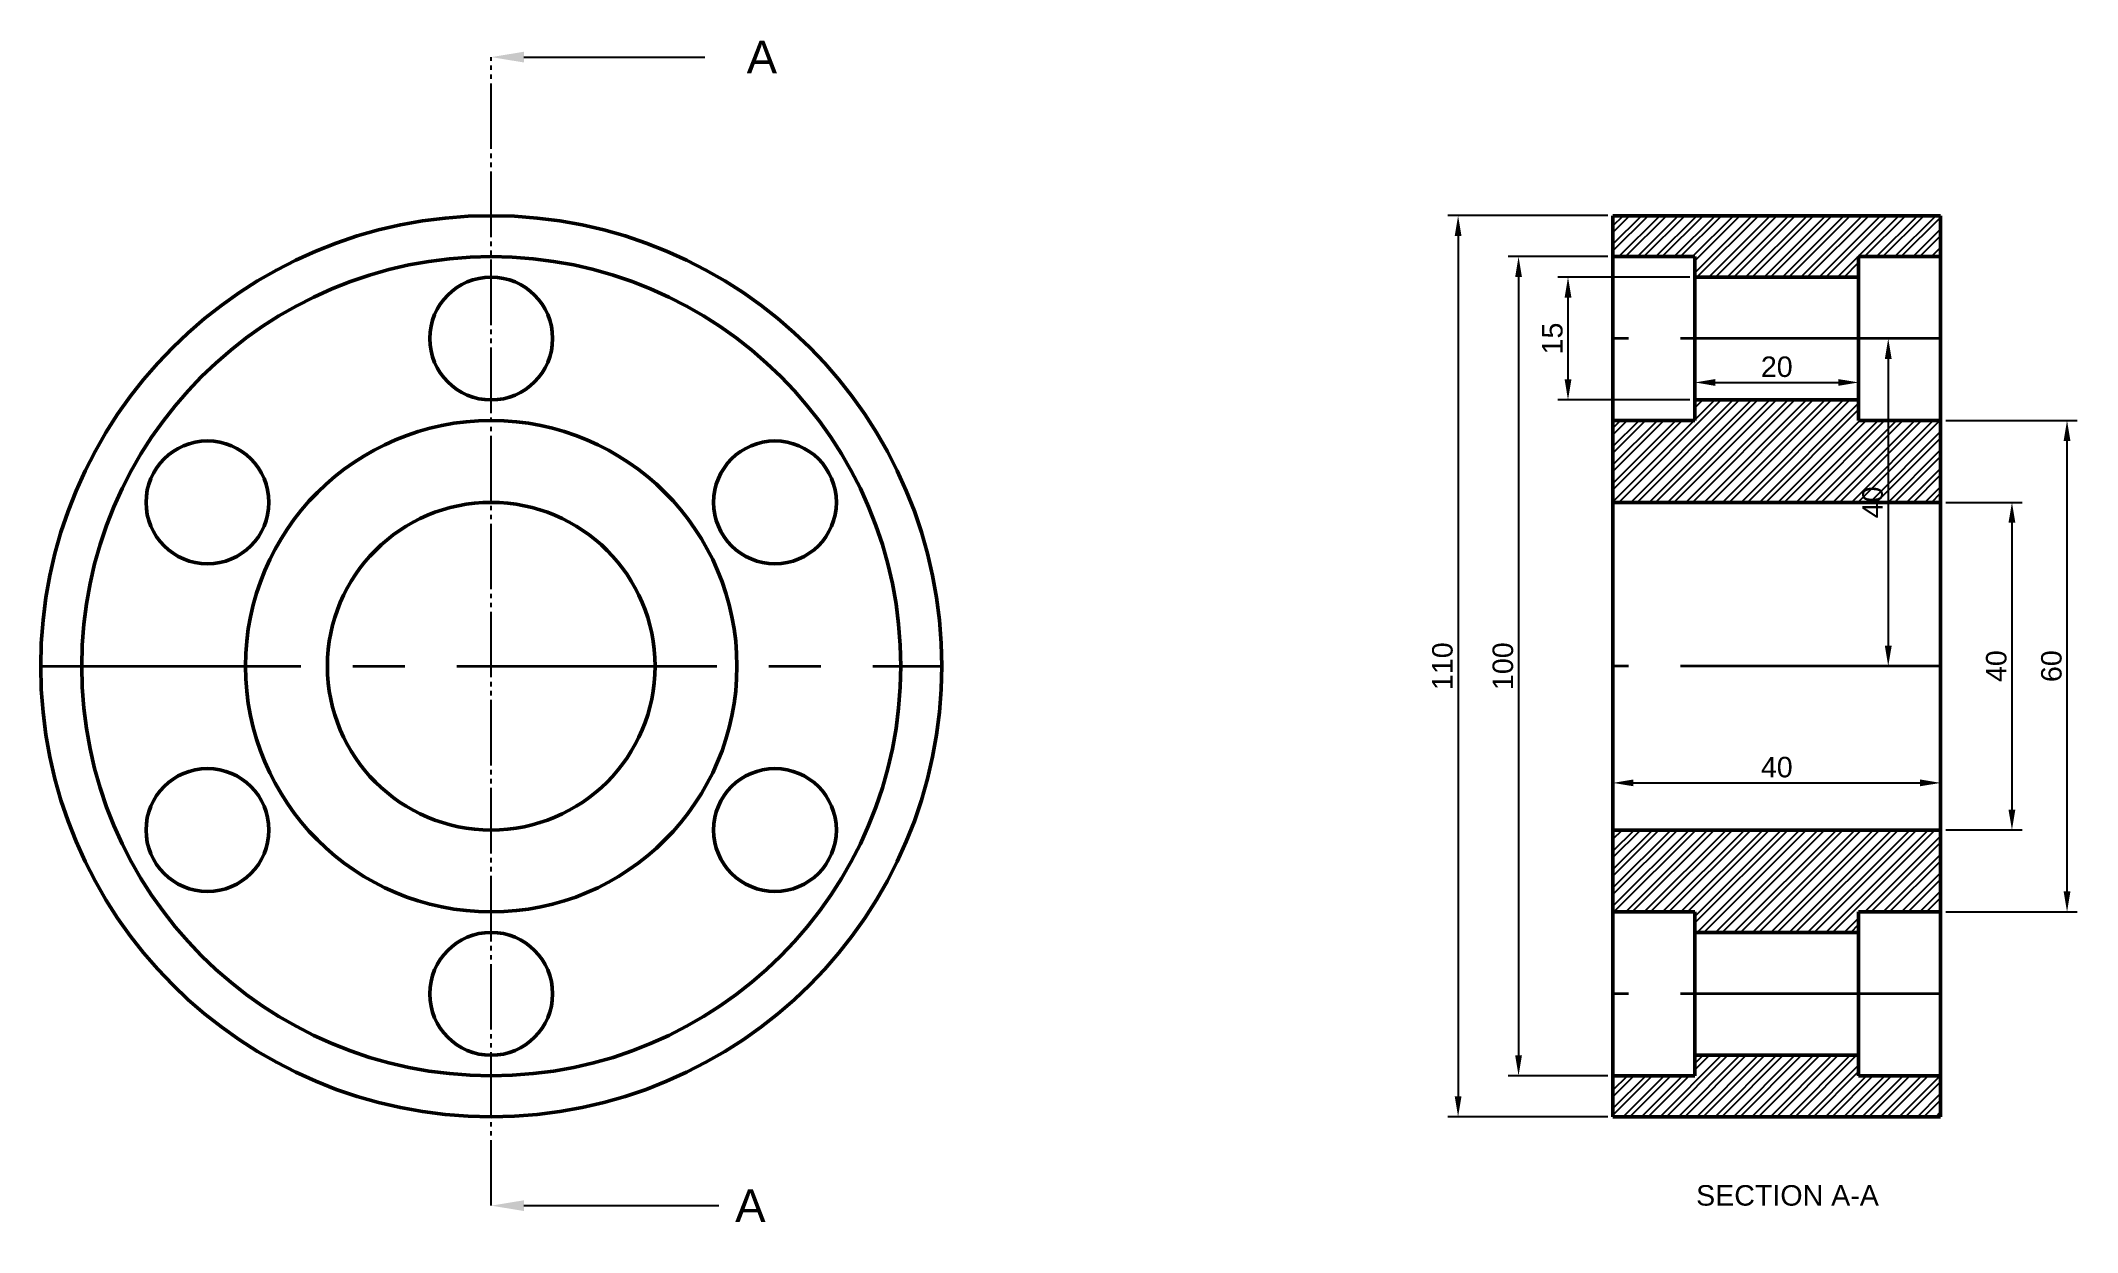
# Model space of a CAD drawing. Header units: millimetres. Extents: x 471 to 720, y 2292 to 2438.
import ezdxf
from ezdxf import colors
from ezdxf.entities.mleader import LeaderData, LeaderLine
from ezdxf.math import Vec2, Vec3

# ---------------------------------------------------------------- set-up
doc = ezdxf.new("R2010")
doc.units = ezdxf.units.MM
doc.linetypes.add('CENTER', pattern=[50.8, 31.75, -6.35, 6.35, -6.35])
doc.linetypes.add('JIS_09_08', pattern=[10.75, 8, -0.55, 0.55, -0.55, 0.55, -0.55])
for name, color, linetype, lineweight in [('Center lines', 2, 'CENTER', 35), ('Dimensions and text', 1, 'Continuous', 35), ('Hatch', 5, 'Continuous', 25), ('Object lines', 3, 'Continuous', 50)]:
    doc.layers.add(name, color=color, linetype=linetype, lineweight=lineweight)
doc.layers.add('Section lines', color=4, linetype='JIS_09_08')
doc.styles.get("Standard").update_dxf_attribs({"font": 'arial.ttf'})
doc.dimstyles.new('ISO-25', dxfattribs={"dimtxt": 2.5, "dimasz": 2.5, "dimexe": 1.25, "dimexo": 0.625, "dimtad": 1, "dimtxsty": 'Standard', "dimcen": 2.5, "dimadec": 0, "dimazin": 0, "dimtfac": 1, "dimtmove": 0, "dimatfit": 3, "dimfxl": 1, "dimarcsym": 0})
pattern_1 = [(45, (0, 0), (-1.122532, 1.122532), []), (45, (0, 0.7937), (-1.122532, 1.122532), [])]

# ---------------------------------------------------------------- blocks, each defined once
blk = doc.blocks.new('*D5')
at = {"layer": 'Defpoints', "color": 0, "transparency": 16777216}
for p in [(693.05, 2395.88), (673.05, 2393.74), (693.05, 2393.74)]:
    blk.add_point(p, dxfattribs=at)
at = {"layer": 'Dimensions and text', "color": 0, "lineweight": -2, "transparency": 16777216}
for p, q in [((673.05, 2394.36), (673.05, 2397.13)), ((693.05, 2394.36), (693.05, 2397.13)), ((675.55, 2395.88), (690.55, 2395.88))]:
    blk.add_line(p, q, dxfattribs=at)
at = {"layer": 'Dimensions and text', "color": 0, "transparency": 16777216}
for points in [[(675.55, 2396.29), (675.55, 2395.46), (673.05, 2395.88)], [(690.55, 2396.29), (690.55, 2395.46), (693.05, 2395.88)]]:
    blk.add_solid(points, dxfattribs=at)
at = {"layer": 'Dimensions and text', "color": 0, "transparency": 16777216, "insert": (683.05, 2397.78), "char_height": 2.5, "attachment_point": 5}
blk.add_mtext('20', dxfattribs=at)
blk = doc.blocks.new('*D7')
at = {"layer": 'Defpoints', "color": 0, "transparency": 16777216}
for p in [(703.05, 2401.24), (696.66, 2361.24), (703.05, 2361.24)]:
    blk.add_point(p, dxfattribs=at)
at = {"layer": 'Dimensions and text', "color": 0, "lineweight": -2, "transparency": 16777216}
for p, q in [((702.42, 2401.24), (695.41, 2401.24)), ((696.66, 2398.74), (696.66, 2363.74)), ((702.42, 2361.24), (695.41, 2361.24))]:
    blk.add_line(p, q, dxfattribs=at)
at = {"layer": 'Dimensions and text', "color": 0, "transparency": 16777216}
for points in [[(696.24, 2398.74), (697.08, 2398.74), (696.66, 2401.24)], [(696.24, 2363.74), (697.08, 2363.74), (696.66, 2361.24)]]:
    blk.add_solid(points, dxfattribs=at)
at = {"layer": 'Dimensions and text', "color": 0, "transparency": 16777216, "insert": (694.76, 2381.24), "char_height": 2.5, "attachment_point": 5, "rotation": 90}
blk.add_mtext('40', dxfattribs=at)
blk = doc.blocks.new('*D8')
at = {"layer": 'Defpoints', "color": 0, "transparency": 16777216}
for p in [(703.05, 2346.99), (663.05, 2341.24), (703.05, 2341.24)]:
    blk.add_point(p, dxfattribs=at)
at = {"layer": 'Dimensions and text', "color": 0, "lineweight": -2, "transparency": 16777216}
for p, q in [((663.05, 2341.86), (663.05, 2348.24)), ((703.05, 2341.86), (703.05, 2348.24)), ((665.55, 2346.99), (700.55, 2346.99))]:
    blk.add_line(p, q, dxfattribs=at)
at = {"layer": 'Dimensions and text', "color": 0, "transparency": 16777216}
for points in [[(665.55, 2347.41), (665.55, 2346.58), (663.05, 2346.99)], [(700.55, 2347.41), (700.55, 2346.58), (703.05, 2346.99)]]:
    blk.add_solid(points, dxfattribs=at)
at = {"layer": 'Dimensions and text', "color": 0, "transparency": 16777216, "insert": (683.05, 2348.9), "char_height": 2.5, "attachment_point": 5}
blk.add_mtext('40', dxfattribs=at)
blk = doc.blocks.new('*D9')
at = {"layer": 'Defpoints', "color": 0, "transparency": 16777216}
for p in [(663.05, 2416.24), (644.14, 2306.24), (663.05, 2306.24)]:
    blk.add_point(p, dxfattribs=at)
at = {"layer": 'Dimensions and text', "color": 0, "lineweight": -2, "transparency": 16777216}
for p, q in [((662.42, 2416.24), (642.89, 2416.24)), ((644.14, 2413.74), (644.14, 2308.74)), ((662.42, 2306.24), (642.89, 2306.24))]:
    blk.add_line(p, q, dxfattribs=at)
at = {"layer": 'Dimensions and text', "color": 0, "transparency": 16777216}
for points in [[(643.73, 2413.74), (644.56, 2413.74), (644.14, 2416.24)], [(643.73, 2308.74), (644.56, 2308.74), (644.14, 2306.24)]]:
    blk.add_solid(points, dxfattribs=at)
at = {"layer": 'Dimensions and text', "color": 0, "transparency": 16777216, "insert": (642.24, 2361.24), "char_height": 2.5, "attachment_point": 5, "rotation": 90}
blk.add_mtext('110', dxfattribs=at)
blk = doc.blocks.new('*D10')
at = {"layer": 'Defpoints', "color": 0, "transparency": 16777216}
for p in [(663.05, 2411.24), (651.52, 2311.24), (663.05, 2311.24)]:
    blk.add_point(p, dxfattribs=at)
at = {"layer": 'Dimensions and text', "color": 0, "lineweight": -2, "transparency": 16777216}
for p, q in [((662.42, 2411.24), (650.27, 2411.24)), ((651.52, 2408.74), (651.52, 2313.74)), ((662.42, 2311.24), (650.27, 2311.24))]:
    blk.add_line(p, q, dxfattribs=at)
at = {"layer": 'Dimensions and text', "color": 0, "transparency": 16777216}
for points in [[(651.11, 2408.74), (651.94, 2408.74), (651.52, 2411.24)], [(651.11, 2313.74), (651.94, 2313.74), (651.52, 2311.24)]]:
    blk.add_solid(points, dxfattribs=at)
at = {"layer": 'Dimensions and text', "color": 0, "transparency": 16777216, "insert": (649.62, 2361.24), "char_height": 2.5, "attachment_point": 5, "rotation": 90}
blk.add_mtext('100', dxfattribs=at)
blk = doc.blocks.new('*D11')
at = {"layer": 'Defpoints', "color": 0, "transparency": 16777216}
for p in [(673.05, 2408.74), (657.56, 2393.74), (673.05, 2393.74)]:
    blk.add_point(p, dxfattribs=at)
at = {"layer": 'Dimensions and text', "color": 0, "lineweight": -2, "transparency": 16777216}
for p, q in [((672.42, 2408.74), (656.31, 2408.74)), ((657.56, 2406.24), (657.56, 2396.24)), ((672.42, 2393.74), (656.31, 2393.74))]:
    blk.add_line(p, q, dxfattribs=at)
at = {"layer": 'Dimensions and text', "color": 0, "transparency": 16777216}
for points in [[(657.15, 2406.24), (657.98, 2406.24), (657.56, 2408.74)], [(657.15, 2396.24), (657.98, 2396.24), (657.56, 2393.74)]]:
    blk.add_solid(points, dxfattribs=at)
at = {"layer": 'Dimensions and text', "color": 0, "transparency": 16777216, "insert": (655.66, 2401.24), "char_height": 2.5, "attachment_point": 5, "rotation": 90}
blk.add_mtext('15', dxfattribs=at)
blk = doc.blocks.new('*D12')
at = {"layer": 'Defpoints', "color": 0, "transparency": 16777216}
for p in [(703.05, 2391.24), (718.49, 2391.24), (703.05, 2331.24)]:
    blk.add_point(p, dxfattribs=at)
at = {"layer": 'Dimensions and text', "color": 0, "lineweight": -2, "transparency": 16777216}
for p, q in [((703.67, 2391.24), (719.74, 2391.24)), ((718.49, 2333.74), (718.49, 2388.74)), ((703.67, 2331.24), (719.74, 2331.24))]:
    blk.add_line(p, q, dxfattribs=at)
at = {"layer": 'Dimensions and text', "color": 0, "transparency": 16777216}
for points in [[(718.07, 2388.74), (718.9, 2388.74), (718.49, 2391.24)], [(718.07, 2333.74), (718.9, 2333.74), (718.49, 2331.24)]]:
    blk.add_solid(points, dxfattribs=at)
at = {"layer": 'Dimensions and text', "color": 0, "transparency": 16777216, "insert": (716.59, 2361.24), "char_height": 2.5, "attachment_point": 5, "rotation": 90}
blk.add_mtext('60', dxfattribs=at)
blk = doc.blocks.new('*D13')
at = {"layer": 'Defpoints', "color": 0, "transparency": 16777216}
for p in [(703.05, 2381.24), (703.05, 2341.24), (711.76, 2341.24)]:
    blk.add_point(p, dxfattribs=at)
at = {"layer": 'Dimensions and text', "color": 0, "lineweight": -2, "transparency": 16777216}
for p, q in [((703.67, 2381.24), (713.01, 2381.24)), ((711.76, 2378.74), (711.76, 2343.74)), ((703.67, 2341.24), (713.01, 2341.24))]:
    blk.add_line(p, q, dxfattribs=at)
at = {"layer": 'Dimensions and text', "color": 0, "transparency": 16777216}
for points in [[(711.34, 2378.74), (712.18, 2378.74), (711.76, 2381.24)], [(711.34, 2343.74), (712.18, 2343.74), (711.76, 2341.24)]]:
    blk.add_solid(points, dxfattribs=at)
at = {"layer": 'Dimensions and text', "color": 0, "transparency": 16777216, "insert": (709.86, 2361.24), "char_height": 2.5, "attachment_point": 5, "rotation": 90}
blk.add_mtext('40', dxfattribs=at)

msp = doc.modelspace()

# ---------------------------------------------------------------- hatches: boundary and pattern name
at = {"layer": 'Hatch'}
h = msp.add_hatch(dxfattribs=at)
h.set_pattern_fill('STEEL', color=256, scale=0.5)
h.set_pattern_definition(pattern_1)
h.paths.add_polyline_path([(693.046, 2411.238), (703.046, 2411.238), (703.046, 2416.238), (663.046, 2416.238), (663.046, 2411.238), (673.046, 2411.238), (673.046, 2408.738), (693.046, 2408.738)])
h = msp.add_hatch(dxfattribs=at)
h.set_pattern_fill('STEEL', color=256, scale=0.5)
h.set_pattern_definition(pattern_1)
h.paths.add_polyline_path([(703.046, 2391.238), (693.046, 2391.238), (693.046, 2393.738), (673.046, 2393.738), (673.046, 2391.238), (663.046, 2391.238), (663.046, 2381.238), (703.046, 2381.238)])
h = msp.add_hatch(dxfattribs=at)
h.set_pattern_fill('STEEL', color=256, scale=0.5)
h.set_pattern_definition(pattern_1)
h.paths.add_polyline_path([(703.046, 2341.238), (663.046, 2341.238), (663.046, 2331.238), (673.046, 2331.238), (673.046, 2328.738), (693.046, 2328.738), (693.046, 2331.238), (703.046, 2331.238)])
h = msp.add_hatch(dxfattribs=at)
h.set_pattern_fill('STEEL', color=256, scale=0.5)
h.set_pattern_definition(pattern_1)
h.paths.add_polyline_path([(703.046, 2311.238), (693.046, 2311.238), (693.046, 2313.738), (673.046, 2313.738), (673.046, 2311.238), (663.046, 2311.238), (663.046, 2306.238), (703.046, 2306.238)])

# ---------------------------------------------------------------- linework, layer by layer
at = {"layer": 'Center lines'}
for p, q in [((703.046, 2401.238), (663.046, 2401.238)), ((471.096, 2361.238), (581.096, 2361.238)), ((703.046, 2361.238), (663.046, 2361.238)), ((703.046, 2321.238), (663.046, 2321.238))]:
    msp.add_line(p, q, dxfattribs=at)
at = {"layer": 'Object lines'}
for p, q in [((663.046, 2416.238), (663.046, 2306.238)), ((663.046, 2416.238), (703.046, 2416.238)), ((703.046, 2416.238), (703.046, 2306.238)), ((663.046, 2411.238), (673.046, 2411.238)), ((673.046, 2411.238), (673.046, 2391.238)), ((693.046, 2411.238), (693.046, 2391.238)), ((693.046, 2411.238), (703.046, 2411.238)), ((673.046, 2408.738), (693.046, 2408.738)), ((673.046, 2393.738), (693.046, 2393.738)), ((663.046, 2391.238), (673.046, 2391.238)), ((693.046, 2391.238), (703.046, 2391.238)), ((663.046, 2381.238), (703.046, 2381.238)), ((663.046, 2341.238), (703.046, 2341.238)), ((663.046, 2331.238), (673.046, 2331.238)), ((673.046, 2331.238), (673.046, 2311.238)), ((693.046, 2331.238), (703.046, 2331.238)), ((693.046, 2331.238), (693.046, 2311.238)), ((673.046, 2328.738), (693.046, 2328.738)), ((673.046, 2313.738), (693.046, 2313.738)), ((663.046, 2311.238), (673.046, 2311.238)), ((693.046, 2311.238), (703.046, 2311.238)), ((663.046, 2306.238), (703.046, 2306.238))]:
    msp.add_line(p, q, dxfattribs=at)
for centre, radius in [((526.096, 2361.238), 55), ((526.096, 2361.238), 50), ((526.096, 2401.238), 7.5), ((526.096, 2361.238), 30), ((491.455, 2381.238), 7.5), ((560.737, 2381.238), 7.5), ((526.096, 2361.238), 20), ((491.455, 2341.238), 7.5), ((560.737, 2341.238), 7.5), ((526.096, 2321.238), 7.5)]:
    msp.add_circle(centre, radius, dxfattribs=at)
at = {"layer": 'Section lines'}
msp.add_line((526.096, 2295.379), (526.096, 2435.596), dxfattribs=at)

# ---------------------------------------------------------------- texts
at = {"layer": 'Dimensions and text', "insert": (673.201, 2297.882), "char_height": 2.5, "attachment_point": 1}
msp.add_mtext_dynamic_manual_height_columns('SECTION A-A', width=35.18085, gutter_width=12.5, heights=[0], dxfattribs=at)

# ---------------------------------------------------------------- dimensions: what is measured, and where the dimension line sits
at = {"layer": 'Dimensions and text'}
for base, p1, p2, picture, middle in [((644.145, 2306.238), (663.046, 2416.238), (663.046, 2306.238), '*D9', (642.243, 2361.238)), ((651.524, 2311.238), (663.046, 2411.238), (663.046, 2311.238), '*D10', (649.623, 2361.238)), ((657.562, 2393.738), (673.046, 2408.738), (673.046, 2393.738), '*D11', (655.661, 2401.238)), ((696.66, 2361.238), (703.046, 2401.238), (703.046, 2361.238), '*D7', (694.759, 2381.238)), ((718.487, 2391.238), (703.046, 2331.238), (703.046, 2391.238), '*D12', (716.585, 2361.238)), ((711.76, 2341.238), (703.046, 2381.238), (703.046, 2341.238), '*D13', (709.859, 2361.238))]:
    dim = msp.add_linear_dim(base=base, p1=p1, p2=p2, angle=90, dimstyle='ISO-25', dxfattribs=at)
    dim.commit()
    dim.dimension.update_dxf_attribs({"geometry": picture, "text_midpoint": middle})
for base, p1, p2, picture, middle in [((693.046, 2395.876), (673.046, 2393.738), (693.046, 2393.738), '*D5', (683.046, 2397.778)), ((703.046, 2346.994), (663.046, 2341.238), (703.046, 2341.238), '*D8', (683.046, 2348.896))]:
    dim = msp.add_linear_dim(base=base, p1=p1, p2=p2, dimstyle='ISO-25', dxfattribs=at)
    dim.commit()
    dim.dimension.update_dxf_attribs({"geometry": picture, "text_midpoint": middle})

# ---------------------------------------------------------------- leaders
at = {"layer": 'Section lines'}
ml = msp.add_multileader_mtext('Standard', dxfattribs=at)
ml.set_content('  A ', color=256)
ml.set_leader_properties()
ml.build(insert=Vec2(0, 0))
ctx = ml.context
ctx.base_point, ctx.plane_origin = Vec3(552.173, 2435.596), Vec3(526.096, 2435.596)
notes = []
notes.append((ctx, [(0, (1, 1, 0), (544.173, 2435.596), (1, 0), 8, [(0, [(526.096, 2435.596)], 0, [])])]))
ctx.mtext.insert, ctx.mtext.flow_direction = Vec3(554.173, 2437.596), 5
ml = msp.add_multileader_mtext('Standard', dxfattribs=at)
ml.set_content('A', color=256)
ml.set_leader_properties()
ml.build(insert=Vec2(0, 0))
ctx = ml.context
ctx.base_point, ctx.plane_origin = Vec3(553.872, 2295.379), Vec3(526.096, 2295.379)
notes.append((ctx, [(0, (1, 1, 0), (545.872, 2295.379), (1, 0), 8, [(0, [(526.096, 2295.379)], 0, [])])]))
ctx.mtext.insert, ctx.mtext.flow_direction = Vec3(555.872, 2297.379), 5
for ctx, leaders in notes:
    for number, flags, end, landing, length, lines in leaders:
        leader = LeaderData()
        leader.index, (leader.has_last_leader_line, leader.has_dogleg_vector, leader.attachment_direction) = number, flags
        leader.last_leader_point, leader.dogleg_vector, leader.dogleg_length = Vec3(end), Vec3(landing), length
        for number, points, colour, breaks in lines:
            line = LeaderLine()
            line.index, line.vertices, line.color, line.breaks = number, Vec3.list(points), colors.encode_raw_color(colour), breaks
            leader.lines.append(line)
        ctx.leaders.append(leader)

doc.saveas('drawing.dxf')
